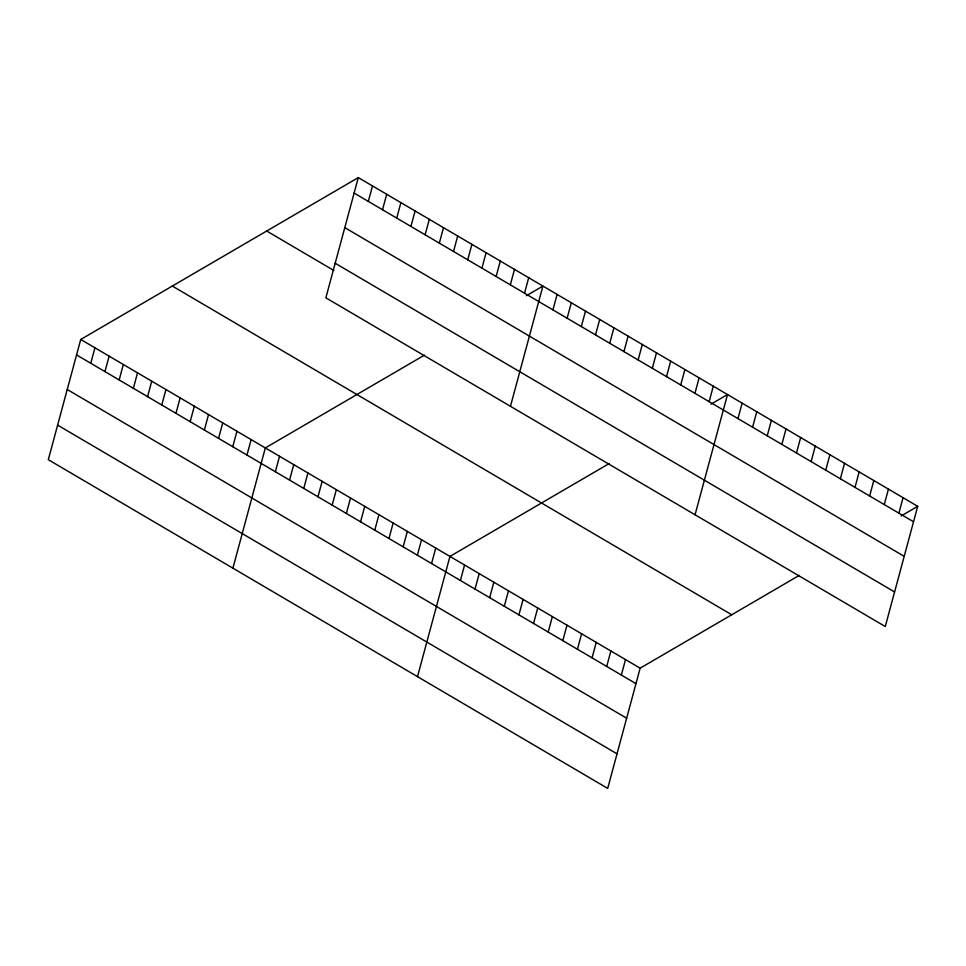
<?xml version="1.0" encoding="UTF-8"?>
<svg xmlns="http://www.w3.org/2000/svg" width="966" height="966" viewBox="0 0 966 966"><rect width="100%" height="100%" fill="white"/><g stroke="black" fill="none" stroke-linecap="round" stroke-linejoin="round"><path stroke-width="1.45" d="M358.301 177.599L325.856 297.818L885.267 626.536L917.7 506.317L358.301 177.599L80.733 339.464L48.3 459.683L607.699 788.401L640.144 668.182L799.305 575.362M90.768 363.264L94.934 347.808M104.968 371.608L109.134 356.152M119.168 379.952L123.334 364.496M133.368 388.296L137.534 372.84M147.569 396.64L151.734 381.184M161.769 404.983L165.935 389.527M175.969 413.327L180.135 397.871M190.169 421.671L194.335 406.215M204.369 430.015L208.535 414.559M218.57 438.359L222.735 422.903M232.77 446.703L236.936 431.247M246.97 455.046L251.136 439.59M232.903 568.165L265.336 447.934L424.509 355.114M275.37 471.734L279.536 456.278M289.571 480.09L293.736 464.622M368.324 201.399L372.502 185.943M303.771 488.434L307.937 472.966M382.524 209.743L386.702 194.287M317.971 496.778L322.137 481.322M396.724 218.087L400.902 202.631M332.171 505.121L336.337 489.665M410.924 226.43L415.102 210.974M346.371 513.465L350.537 498.009M425.125 234.774L429.302 219.318M360.572 521.809L364.737 506.353M439.325 243.118L443.503 227.662M374.772 530.153L378.938 514.697M453.525 251.462L457.703 236.006M388.972 538.497L393.138 523.041M467.725 259.806L471.903 244.35M403.172 546.841L407.338 531.385M481.925 268.15L486.103 252.694M417.372 555.184L421.538 539.728M496.126 276.493L500.303 261.037M431.573 563.528L435.738 548.072M510.326 284.837L514.504 269.381M417.505 676.635L449.939 556.416L609.111 463.595M524.526 293.193L528.704 277.725M460.408 580.469L464.574 565.013M510.459 406.3L542.904 286.069L526.361 295.717M475.03 589.067L479.208 573.611M552.926 309.881L557.104 294.413M489.665 597.664L493.831 582.208M567.127 318.225L571.304 302.769M504.3 606.262L508.466 590.806M581.327 326.568L585.505 311.112M518.923 614.859L523.101 599.403M595.527 334.912L599.705 319.456M533.558 623.456L537.724 608M609.727 343.256L613.905 327.8M548.193 632.054L552.359 616.598M623.927 351.6L628.105 336.144M638.128 359.944L642.305 344.488M562.816 640.651L566.994 625.195M652.328 368.288L656.506 352.832M577.451 649.249L581.617 633.793M666.528 376.631L670.706 361.175M592.073 657.846L596.251 642.39M680.728 384.975L684.906 369.519M606.708 666.443L610.874 650.987M694.928 393.319L699.106 377.863M621.343 675.041L625.509 659.585M709.129 401.663L713.306 386.207M695.061 514.769L727.507 394.551L710.964 404.199M737.964 418.604L742.13 403.148M752.599 427.201L756.764 411.745M767.221 435.799L771.399 420.343M781.856 444.396L786.022 428.94M796.479 452.994L800.657 437.538M811.114 461.591L815.292 446.135M825.749 470.188L829.915 454.732M840.372 478.786L844.55 463.33M855.007 487.383L859.172 471.927M869.642 495.981L873.807 480.525M884.264 504.578L888.442 489.122M898.899 513.175L903.065 497.719M901.157 515.965L917.7 506.317M354.124 193.055L913.534 521.773M344.802 227.626L904.2 556.344M335.19 263.247L894.588 591.965M266.701 231.007L333.825 270.456M172.334 286.045L731.733 614.762M80.733 339.464L640.144 668.182M76.568 354.92L635.966 683.638M67.234 389.491L626.644 718.209M57.634 425.112L617.033 753.83"/></g></svg>
